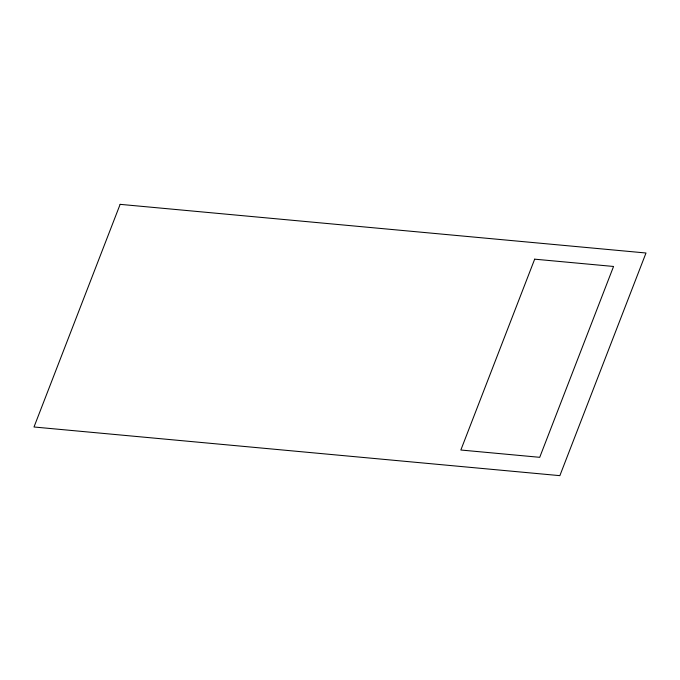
<?xml version="1.0" encoding="UTF-8"?>
<svg xmlns="http://www.w3.org/2000/svg" width="680" height="680" viewBox="0 0 680 680"><rect width="100%" height="100%" fill="white"/><g stroke="black" fill="none" stroke-linecap="round" stroke-linejoin="round"><path stroke-width="1.02" d="M120.139 204.349L34 426.998L559.861 475.651L646 253.002L120.139 204.349M534.675 259.173L460.844 450.015L539.725 457.317L613.556 266.466L534.675 259.173"/></g></svg>
